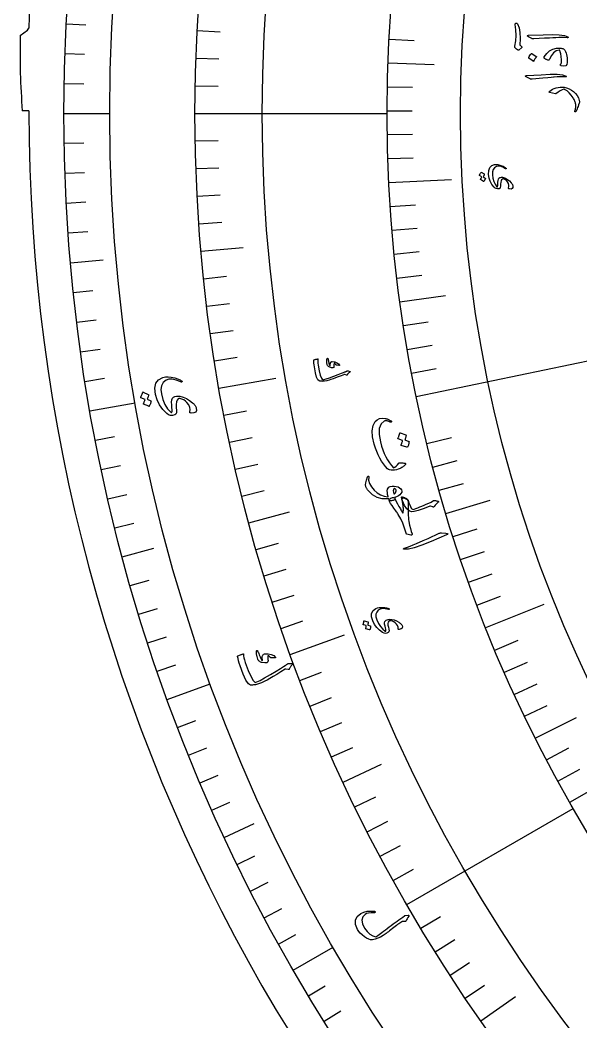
# Model space of a CAD drawing. Header units: millimetres. Extents: x -93 to 93, y -93 to 102.
# Drawn here: x -93 to -63.3, y -48.1 to 4.9 of the extents above; entities that cross this region are included whole.
import ezdxf

# ---------------------------------------------------------------- set-up
doc = ezdxf.new("R2010")
doc.units = ezdxf.units.MM
for name, color, linetype in [('CUT_OUTER', 1, 'Continuous'), ('ENGRAVE', 7, 'Continuous'), ('ENGRAVE_FINE', 8, 'Continuous'), ('TEXT', 5, 'Continuous')]:
    doc.layers.add(name, color=color, linetype=linetype)

msp = doc.modelspace()

# ---------------------------------------------------------------- linework, layer by layer
at = {"layer": 'CUT_OUTER'}
for points in [[(-92.9651, 4.1162), (-92.9624, 4.1184), (-92.5756, 4.4075)], [(-92.4996, 0.1341), (-92.8507, 0.1341), (-92.8541, 0.1343)]]:
    msp.add_lwpolyline(points, dxfattribs=at)
for centre, radius, start, end in [((10.7066, -0.9721), 103.3683, 166.383734, 176.957831), ((-92.6654, 4.5277), 0.15, 306.77409, 354.66793), ((-51.6861, 3.2743), 41.2876, 178.83165, 184.36169), ((0.0002, -0.0002), 92.4998, 179.916824, 0.000097)]:
    msp.add_arc(centre, radius, start, end, dxfattribs=at)
at = {"layer": 'ENGRAVE'}
for points in [[(-73.4891, 2.6675), (-71.0487, 2.5789)], [(-90.65, 0), (-88.2219, 0)], [(-83.7125, 0), (-73.5375, 0)], [(-73.4465, -3.6577), (-70.1206, -3.4921)], [(-83.3939, -7.296), (-81.164, -7.1009)], [(-90.305, -7.9007), (-88.5773, -7.7495)], [(-72.858, -9.9739), (-70.4385, -9.6427)], [(-71.9938, -14.9885), (-61.1268, -12.7261)], [(-82.4407, -14.5365), (-79.4346, -14.0065)], [(-89.2728, -15.7412), (-86.8816, -15.3196)], [(-70.4248, -21.1686), (-68.0862, -20.4656)], [(-80.8601, -21.6664), (-78.6978, -21.087)], [(-87.5612, -23.4619), (-85.8859, -23.0131)], [(-68.3198, -27.206), (-65.2261, -25.974)], [(-78.664, -28.6314), (-75.7956, -27.5873)], [(-85.1831, -31.0041), (-82.9014, -30.1737)], [(-65.6906, -33.0531), (-63.5092, -31.9555)], [(-75.8693, -35.3784), (-73.8405, -34.4324)], [(-72.4972, -41.8562), (-63.6853, -36.7687)], [(-82.1568, -38.3103), (-80.5849, -37.5774)], [(-78.5052, -45.325), (-76.4024, -44.1109)], [(-68.5733, -48.0155), (-66.7396, -46.7316)]]:
    msp.add_lwpolyline(points, dxfattribs=at)
for radius in [90.65, 90.65, 88.2219, 83.7125, 83.7125, 80.1513, 73.5375, 73.5375, 69.6525]:
    msp.add_circle((0, 0), radius, dxfattribs=at)
at = {"layer": 'ENGRAVE_FINE'}
for points in [[(-90.5258, 4.7443), (-89.4866, 4.6898)], [(-83.5978, 4.3812), (-82.3784, 4.3173)], [(-73.4324, 3.9295), (-72.1023, 3.8583)], [(-90.5948, 3.1636), (-89.5548, 3.1273)], [(-83.6615, 2.9215), (-82.4412, 2.8789)], [(-90.6362, 1.5821), (-89.5957, 1.5639)], [(-83.6998, 1.461), (-82.4789, 1.4397)], [(-73.5241, 1.404), (-72.1923, 1.3786)], [(-73.5374, 0.1393), (-72.2054, 0.1368)], [(-90.6362, -1.5821), (-89.5957, -1.5639)], [(-83.6998, -1.461), (-82.4789, -1.4397)], [(-73.5289, -1.1261), (-72.197, -1.1057)], [(-73.4986, -2.3919), (-72.1673, -2.3486)], [(-90.5948, -3.1636), (-89.5548, -3.1273)], [(-83.6615, -2.9215), (-82.4412, -2.8789)], [(-90.5258, -4.7443), (-89.4866, -4.6898)], [(-83.5978, -4.3812), (-82.3784, -4.3173)], [(-73.3725, -4.9232), (-72.0435, -4.834)], [(-83.5086, -5.8395), (-82.2906, -5.7543)], [(-90.4292, -6.3234), (-89.3911, -6.2508)], [(-73.2767, -6.1879), (-71.9494, -6.0758)], [(-73.159, -7.4515), (-71.8339, -7.3166)], [(-83.2539, -8.7503), (-82.0396, -8.6227)], [(-73.0194, -8.7137), (-71.6968, -8.5558)], [(-90.1534, -9.4755), (-89.1185, -9.3667)], [(-83.0885, -10.202), (-81.8766, -10.0532)], [(-89.9743, -11.0475), (-88.9414, -10.9206)], [(-72.6747, -11.2319), (-71.3583, -11.0285)], [(-82.8978, -11.6505), (-81.6887, -11.4806)], [(-89.7678, -12.616), (-88.7373, -12.4712)], [(-72.4695, -12.4873), (-71.1569, -12.2611)], [(-82.6819, -13.0955), (-81.4759, -12.9045)], [(-72.2426, -13.7396), (-70.934, -13.4907)], [(-89.5339, -14.1808), (-88.5061, -14.018)], [(-82.1745, -15.9731), (-80.9759, -15.7401)], [(-88.9845, -17.2968), (-87.963, -17.0983)], [(-81.8832, -17.4048), (-80.6889, -17.1509)], [(-71.4311, -17.4746), (-70.1373, -17.1581)], [(-71.1172, -18.711), (-69.8291, -18.3721)], [(-88.6691, -18.8472), (-87.6512, -18.6308)], [(-81.567, -18.8312), (-80.3772, -18.5565)], [(-70.7818, -19.9424), (-69.4997, -19.5812)], [(-81.2259, -20.2519), (-80.0411, -19.9565)], [(-88.3266, -20.3918), (-87.3127, -20.1577)], [(-87.9573, -21.9302), (-86.9476, -21.6785)], [(-70.0464, -22.389), (-68.7776, -21.9834)], [(-80.4696, -23.0743), (-79.2959, -22.7377)], [(-69.6466, -23.6033), (-68.3851, -23.1758)], [(-80.0547, -24.4752), (-78.887, -24.1182)], [(-69.2255, -24.8112), (-67.9716, -24.3618)], [(-87.1384, -24.9865), (-86.1381, -24.6997)], [(-79.6153, -25.8686), (-78.4541, -25.4913)], [(-68.7832, -26.0122), (-67.5373, -25.541)], [(-86.689, -26.5035), (-85.6939, -26.1992)], [(-79.1517, -27.2541), (-77.9972, -26.8566)], [(-86.2133, -28.0124), (-85.2236, -27.6908)], [(-67.8355, -28.3921), (-66.6068, -27.8778)], [(-67.3302, -29.5703), (-66.1107, -29.0347)], [(-85.7113, -29.5128), (-84.7273, -29.174)], [(-78.1524, -29.9999), (-77.0124, -29.5623)], [(-66.8043, -30.7401), (-65.5942, -30.1833)], [(-77.6169, -31.3593), (-76.4848, -30.9019)], [(-66.2577, -31.9012), (-65.0575, -31.3233)], [(-84.6291, -32.4861), (-83.6576, -32.1131)], [(-77.0578, -32.7091), (-75.9338, -32.232)], [(-84.0492, -33.9581), (-83.0844, -33.5683)], [(-76.4752, -34.0489), (-75.3597, -33.5523)], [(-65.1032, -34.1956), (-63.924, -33.5762)], [(-64.4956, -35.3282), (-63.3274, -34.6883)], [(-83.4438, -35.4198), (-82.4859, -35.0132)], [(-63.868, -36.4506), (-62.7111, -35.7903)], [(-82.8129, -36.8707), (-81.8622, -36.4474)], [(-75.2403, -36.6971), (-74.1429, -36.1619)], [(-74.5884, -38.0047), (-73.5005, -37.4504)], [(-73.9138, -39.3006), (-72.8357, -38.7274)], [(-81.4757, -39.7383), (-80.5404, -39.2822)], [(-73.2166, -40.5846), (-72.1487, -39.9927)], [(-80.7697, -41.1542), (-79.8425, -40.6818)], [(-80.0392, -42.5576), (-79.1204, -42.0691)], [(-71.7556, -43.1151), (-70.709, -42.4863)], [(-79.2843, -43.948), (-78.3741, -43.4435)], [(-70.9922, -44.3609), (-69.9568, -43.7138)], [(-70.2072, -45.5931), (-69.1832, -44.9281)], [(-77.7022, -46.6882), (-76.8102, -46.1522)], [(-69.4008, -46.8114), (-68.3886, -46.1287)], [(-76.8756, -48.0372), (-75.9931, -47.4857)]]:
    msp.add_lwpolyline(points, dxfattribs=at)
at = {"layer": 'TEXT'}
for points in [[(-66.7513, 4.6986), (-66.7519, 4.7255), (-66.7455, 4.747), (-66.732, 4.7631), (-66.7114, 4.7738), (-66.6885, 4.7776), (-66.6682, 4.7731), (-66.6505, 4.7603), (-66.6353, 4.7391), (-66.555, 4.5315), (-66.5075, 4.2727), (-66.4924, 3.9627), (-66.5089, 3.601), (-66.4815, 3.5849), (-66.4572, 3.5691), (-66.4361, 3.5534), (-66.4181, 3.5379), (-66.4063, 3.5248), (-66.4006, 3.5128), (-66.4012, 3.5019), (-66.408, 3.4922), (-66.566, 3.3485), (-66.5931, 3.3392), (-66.6347, 3.3544), (-66.6907, 3.3943), (-66.7611, 3.4589), (-66.772, 3.4761), (-66.7779, 3.4971), (-66.779, 3.5219), (-66.7751, 3.5505), (-66.7281, 3.8362), (-66.7085, 4.1226), (-66.7162, 4.4099), (-66.7513, 4.6986)], [(-66.0502, 4.045), (-66.1061, 4.0791), (-66.1249, 4.105), (-66.1066, 4.1226), (-66.0511, 4.1318), (-65.2804, 4.1566), (-64.8074, 4.1696), (-64.4312, 4.155), (-64.1518, 4.1134), (-63.9689, 4.0451), (-63.9543, 4.0338), (-63.9467, 4.0242), (-63.946, 4.0162), (-63.9523, 4.0098), (-63.9618, 4.005), (-63.974, 4.0018), (-63.9888, 4.0004), (-64.0062, 4.0007), (-64.1417, 4.0092), (-64.2857, 4.0119), (-64.4383, 4.0089), (-64.5996, 4.0001), (-64.6416, 3.9986), (-64.7554, 3.9932), (-64.9408, 3.9839), (-65.1978, 3.9706), (-65.7681, 3.9349), (-65.7983, 3.9351), (-65.8259, 3.9384), (-65.851, 3.9447), (-65.8736, 3.954)], [(-65.0226, 2.8162), (-65.0594, 2.8303), (-65.0924, 2.8441), (-65.1217, 2.8575), (-65.1473, 2.8706), (-65.1694, 2.8832), (-65.1881, 2.895), (-65.2036, 2.906), (-65.2158, 2.9164), (-65.2273, 2.9321), (-65.2316, 2.9495), (-65.2287, 2.9686), (-65.2188, 2.9893), (-65.0857, 3.1703), (-64.9344, 3.3067), (-64.7652, 3.3986), (-64.5781, 3.4462), (-64.5251, 3.4514), (-64.4734, 3.4539), (-64.423, 3.4538), (-64.374, 3.4509), (-64.3266, 3.4453), (-64.2814, 3.4366), (-64.2383, 3.4249), (-64.1973, 3.4103), (-64.1756, 3.398), (-64.1564, 3.3824), (-64.1398, 3.3634), (-64.1256, 3.341), (-64.0929, 3.265), (-64.0652, 3.1869), (-64.0427, 3.1069), (-64.0253, 3.0248), (-64.0125, 2.941), (-64.004, 2.856), (-63.9998, 2.7696), (-63.9998, 2.6818), (-64.0217, 2.5786), (-64.0833, 2.5173), (-64.1848, 2.498), (-64.3262, 2.5206), (-64.3414, 2.5271), (-64.353, 2.5357), (-64.361, 2.5466), (-64.3654, 2.5596), (-64.3636, 2.5707), (-64.359, 2.582), (-64.3517, 2.5937), (-64.3416, 2.6055), (-64.3195, 2.6427), (-64.3058, 2.6938), (-64.3005, 2.759), (-64.3035, 2.8381), (-64.3208, 3.0105), (-64.3423, 3.1515), (-64.3682, 3.2612), (-64.3986, 3.3396), (-64.4031, 3.3438), (-64.4108, 3.3465), (-64.4217, 3.3479), (-64.4359, 3.3478), (-64.5864, 3.3025), (-64.7223, 3.2063), (-64.8431, 3.0589), (-64.9486, 2.8603), (-64.9636, 2.8343), (-64.981, 2.8183), (-65.0007, 2.8123), (-65.0226, 2.8162)], [(-66.031, 2.9208), (-66.0347, 2.9249), (-66.0368, 2.9306), (-66.0373, 2.9379), (-66.0361, 2.9466), (-66.0087, 3.0077), (-65.9759, 3.0649), (-65.9377, 3.1182), (-65.8942, 3.1675), (-65.8877, 3.1722), (-65.8813, 3.1741), (-65.8751, 3.1732), (-65.869, 3.1695), (-65.6382, 3.0086), (-65.6327, 3.0027), (-65.6317, 2.9955), (-65.635, 2.9869), (-65.6427, 2.9769), (-65.6494, 2.9682), (-65.6594, 2.9545), (-65.6728, 2.9358), (-65.6896, 2.912), (-65.7097, 2.8828), (-65.7331, 2.8478), (-65.76, 2.8068), (-65.7902, 2.76), (-65.7952, 2.7538), (-65.8, 2.7508), (-65.8047, 2.751), (-65.8092, 2.7544)], [(-66.1464, 1.9084), (-66.2034, 1.9408), (-66.2231, 1.9661), (-66.2053, 1.9842), (-66.1501, 1.9952), (-65.3806, 2.0449), (-64.9083, 2.0732), (-64.5319, 2.0708), (-64.2512, 2.0382), (-64.0662, 1.9758), (-64.0513, 1.9651), (-64.0433, 1.9557), (-64.0424, 1.9477), (-64.0485, 1.9411), (-64.0578, 1.936), (-64.0699, 1.9324), (-64.0846, 1.9305), (-64.1021, 1.9303), (-64.2377, 1.9344), (-64.3818, 1.9325), (-64.5342, 1.9245), (-64.6951, 1.9105), (-64.7371, 1.9076), (-64.8506, 1.8986), (-65.0356, 1.8833), (-65.292, 1.8616), (-65.8609, 1.8076), (-65.891, 1.8068), (-65.9188, 1.8092), (-65.9441, 1.8147), (-65.967, 1.8233)], [(-64.9394, 1.1117), (-64.945, 1.1136), (-64.9495, 1.1158), (-64.9528, 1.1184), (-64.9549, 1.1214), (-64.9555, 1.1303), (-64.9514, 1.141), (-64.9425, 1.1537), (-64.929, 1.1682), (-64.86, 1.2243), (-64.7805, 1.2723), (-64.6906, 1.3121), (-64.5903, 1.3437), (-64.4824, 1.3676), (-64.3764, 1.3814), (-64.2721, 1.385), (-64.1696, 1.3785), (-64.0351, 1.348), (-63.9064, 1.3), (-63.7836, 1.2345), (-63.6664, 1.1516), (-63.5606, 1.0534), (-63.4748, 0.942), (-63.409, 0.8174), (-63.363, 0.6794), (-63.3554, 0.6424), (-63.3536, 0.6056), (-63.3577, 0.5688), (-63.3676, 0.532), (-63.3985, 0.4473), (-63.4271, 0.3708), (-63.4534, 0.3024), (-63.4774, 0.2422), (-63.4993, 0.1905), (-63.5189, 0.1474), (-63.5363, 0.1129), (-63.5515, 0.087), (-63.5562, 0.0816), (-63.5609, 0.0778), (-63.5656, 0.0755), (-63.5703, 0.0747), (-63.5764, 0.0753), (-63.582, 0.077), (-63.5873, 0.0799), (-63.5922, 0.084), (-63.5959, 0.0892), (-63.5977, 0.0955), (-63.5975, 0.1031), (-63.5953, 0.1117), (-63.5808, 0.1645), (-63.5688, 0.2149), (-63.5593, 0.263), (-63.5523, 0.3087), (-63.5479, 0.3526), (-63.546, 0.3949), (-63.5466, 0.4357), (-63.5498, 0.475), (-63.5558, 0.5142), (-63.5652, 0.5548), (-63.5778, 0.5968), (-63.5937, 0.6402), (-63.6131, 0.685), (-63.6362, 0.7312), (-63.663, 0.7789), (-63.6934, 0.828), (-63.7913, 0.9662), (-63.8979, 1.0854), (-64.0133, 1.1853), (-64.1375, 1.2659), (-64.1475, 1.2711), (-64.1592, 1.2741), (-64.1725, 1.2747), (-64.1874, 1.2731), (-64.276, 1.2421), (-64.3747, 1.1925), (-64.4834, 1.1242), (-64.6022, 1.037), (-64.6097, 1.0333), (-64.6164, 1.031), (-64.6223, 1.0303), (-64.6273, 1.0312)], [(-68.339, -3.4224), (-68.3363, -3.425), (-68.3345, -3.4286), (-68.3337, -3.4333), (-68.334, -3.4392), (-68.3406, -3.4604), (-68.3481, -3.481), (-68.3563, -3.501), (-68.3654, -3.5204), (-68.3754, -3.5393), (-68.3865, -3.5578), (-68.3986, -3.576), (-68.4118, -3.5939), (-68.4159, -3.5975), (-68.4204, -3.5992), (-68.4252, -3.599), (-68.4304, -3.597), (-68.5942, -3.5034), (-68.5965, -3.5007), (-68.5967, -3.4966), (-68.5949, -3.491), (-68.591, -3.4841), (-68.5874, -3.4792), (-68.5825, -3.4714), (-68.5763, -3.4606), (-68.5689, -3.4467), (-68.56, -3.4298), (-68.5495, -3.4096), (-68.5376, -3.3861), (-68.5241, -3.3594), (-68.6511, -3.2846), (-68.655, -3.2811), (-68.6562, -3.2763), (-68.6545, -3.2704), (-68.65, -3.2632), (-68.6461, -3.2571), (-68.6403, -3.2473), (-68.6325, -3.234), (-68.6229, -3.2172), (-68.6113, -3.1966), (-68.5978, -3.1719), (-68.5824, -3.1431), (-68.5651, -3.1102), (-68.5621, -3.1068), (-68.559, -3.1052), (-68.5559, -3.1054), (-68.5527, -3.1075), (-68.3956, -3.2044), (-68.3928, -3.207), (-68.3911, -3.2106), (-68.3903, -3.2153), (-68.3906, -3.2212), (-68.3954, -3.2392), (-68.4012, -3.2567), (-68.4079, -3.2738), (-68.4155, -3.2903), (-68.424, -3.3064), (-68.4331, -3.322), (-68.4429, -3.3371), (-68.4533, -3.3517)], [(-67.1036, -3.9443), (-67.085, -3.8757), (-67.0884, -3.8006), (-67.1138, -3.7189), (-67.1611, -3.6305), (-67.2046, -3.575), (-67.2554, -3.5295), (-67.3134, -3.494), (-67.3788, -3.4685), (-67.3917, -3.4663), (-67.405, -3.4667), (-67.4187, -3.4698), (-67.4328, -3.4755), (-67.4757, -3.511), (-67.5064, -3.5684), (-67.5249, -3.6478), (-67.5311, -3.7491), (-67.5361, -3.849), (-67.5511, -3.9223), (-67.5762, -3.9689), (-67.6115, -3.9889), (-67.6875, -3.9953), (-67.7562, -3.9842), (-67.8175, -3.9556), (-67.8714, -3.9093), (-67.9862, -3.7586), (-68.0733, -3.5957), (-68.1327, -3.4207), (-68.1642, -3.2338), (-68.1595, -3.0278), (-68.1051, -2.8717), (-68.0013, -2.7655), (-67.8484, -2.7093), (-67.7635, -2.703), (-67.6706, -2.7116), (-67.5699, -2.7351), (-67.4612, -2.7733), (-67.4308, -2.7869), (-67.4015, -2.8009), (-67.3732, -2.8154), (-67.3459, -2.8302), (-67.3195, -2.8456), (-67.2939, -2.8617), (-67.269, -2.8785), (-67.2449, -2.8959), (-67.2348, -2.9054), (-67.2305, -2.9141), (-67.232, -2.9219), (-67.2392, -2.929), (-67.2485, -2.9332), (-67.2578, -2.9345), (-67.2673, -2.933), (-67.2769, -2.9286), (-67.4188, -2.8487), (-67.5456, -2.803), (-67.6574, -2.7916), (-67.7542, -2.8148), (-67.8544, -2.8808), (-67.923, -2.9746), (-67.9599, -3.0962), (-67.965, -3.2454), (-67.9406, -3.4352), (-67.893, -3.6046), (-67.8223, -3.7536), (-67.7286, -3.8821), (-67.7209, -3.8897), (-67.7134, -3.8923), (-67.7062, -3.8899), (-67.6993, -3.8825), (-67.6874, -3.8536), (-67.6787, -3.804), (-67.6732, -3.734), (-67.6708, -3.6433), (-67.6644, -3.5509), (-67.647, -3.4797), (-67.6184, -3.4298), (-67.5788, -3.4012), (-67.5313, -3.3865), (-67.481, -3.3805), (-67.428, -3.3834), (-67.3721, -3.3949), (-67.2614, -3.436), (-67.1583, -3.4952), (-67.0629, -3.5727), (-66.9749, -3.6683), (-66.9539, -3.6938), (-66.9356, -3.7186), (-66.9198, -3.7428), (-66.9067, -3.7664), (-66.8962, -3.7892), (-66.888, -3.811), (-66.8822, -3.832), (-66.8788, -3.8521), (-66.8817, -3.9315), (-66.9136, -3.982), (-66.9747, -4.0036), (-67.065, -3.9962), (-67.0897, -3.988), (-67.1043, -3.9767), (-67.109, -3.9621), (-67.1036, -3.9443)], [(-75.516, -13.6903), (-75.5379, -13.7072), (-75.5585, -13.7244), (-75.5777, -13.7419), (-75.5956, -13.7598), (-75.612, -13.7782), (-75.627, -13.7971), (-75.6406, -13.8167), (-75.6527, -13.8369), (-75.6601, -13.8452), (-75.6698, -13.8492), (-75.6816, -13.8491), (-75.6957, -13.8448), (-75.7708, -13.817), (-75.7789, -13.8145), (-75.7856, -13.8128), (-75.791, -13.8121), (-75.795, -13.8122), (-75.9716, -13.8824), (-76.1314, -13.9447), (-76.2744, -13.9991), (-76.4005, -14.0457), (-76.5097, -14.0841), (-76.6019, -14.1141), (-76.6771, -14.1359), (-76.7354, -14.1492), (-76.8461, -14.1696), (-76.8815, -14.1741), (-76.9174, -14.177), (-76.9538, -14.1781), (-76.9906, -14.1776), (-77.0279, -14.1752), (-77.0657, -14.1709), (-77.1041, -14.1646), (-77.1429, -14.1563), (-77.2089, -14.0978), (-77.2726, -13.9536), (-77.3335, -13.7236), (-77.3907, -13.408), (-77.4044, -13.3086), (-77.4144, -13.2163), (-77.4207, -13.131), (-77.4235, -13.0527), (-77.4217, -13.0452), (-77.4181, -13.0395), (-77.4128, -13.0356), (-77.4058, -13.0333), (-77.3714, -13.0254), (-77.3401, -13.0185), (-77.3119, -13.0125), (-77.2866, -13.0074), (-77.2642, -13.0033), (-77.2442, -13), (-77.2267, -12.9976), (-77.2117, -12.996), (-77.2032, -12.9956), (-77.198, -12.9978), (-77.1962, -13.0026), (-77.1977, -13.01), (-77.2047, -13.0658), (-77.2049, -13.1362), (-77.1981, -13.2212), (-77.1843, -13.3208), (-77.1325, -13.6165), (-77.0774, -13.8452), (-77.0194, -14.0068), (-76.959, -14.1016), (-76.8903, -14.0888), (-76.7678, -14.0519), (-76.5917, -13.991), (-76.3618, -13.9062), (-76.1319, -13.8197), (-75.9581, -13.7537), (-75.8404, -13.708), (-75.7789, -13.6827), (-75.7621, -13.6752), (-75.7464, -13.6682), (-75.7319, -13.6617), (-75.7184, -13.6557), (-75.7061, -13.6501), (-75.6952, -13.6452), (-75.6856, -13.6407), (-75.6774, -13.6368), (-75.6593, -13.6295), (-75.6415, -13.6257), (-75.6239, -13.6254), (-75.6065, -13.6286), (-75.513, -13.6553), (-75.5065, -13.6577), (-75.502, -13.6608), (-75.4995, -13.6645), (-75.4988, -13.6688), (-75.5009, -13.6746), (-75.5044, -13.6801), (-75.5094, -13.6853), (-75.516, -13.6903)], [(-76.0663, -13.3261), (-76.0661, -13.3303), (-76.0672, -13.3343), (-76.0695, -13.3379), (-76.073, -13.3411), (-76.0764, -13.3425), (-76.0802, -13.3435), (-76.0843, -13.3439), (-76.0889, -13.3438), (-76.217, -13.3178), (-76.2302, -13.3142), (-76.2406, -13.3098), (-76.2482, -13.3046), (-76.253, -13.2987), (-76.266, -13.2719), (-76.2808, -13.2498), (-76.2974, -13.2323), (-76.3158, -13.2194), (-76.3245, -13.2178), (-76.3326, -13.2235), (-76.3399, -13.2366), (-76.3465, -13.2571), (-76.3487, -13.2705), (-76.3506, -13.2842), (-76.3521, -13.2982), (-76.3532, -13.3127), (-76.354, -13.3276), (-76.3543, -13.3432), (-76.3542, -13.3595), (-76.3537, -13.3764), (-76.3676, -13.4376), (-76.4135, -13.4645), (-76.4913, -13.457), (-76.6012, -13.4151), (-76.6351, -13.3958), (-76.6623, -13.3759), (-76.6829, -13.3553), (-76.6969, -13.3343), (-76.7065, -13.3101), (-76.7147, -13.2757), (-76.7213, -13.2313), (-76.7265, -13.1767), (-76.7285, -13.1487), (-76.7295, -13.122), (-76.7293, -13.0966), (-76.728, -13.0724), (-76.7261, -13.0496), (-76.7239, -13.0282), (-76.7215, -13.0082), (-76.7188, -12.9896), (-76.7145, -12.9777), (-76.7089, -12.9688), (-76.7019, -12.9628), (-76.6935, -12.9598), (-76.6844, -12.9597), (-76.6773, -12.9629), (-76.6723, -12.9693), (-76.6693, -12.9789), (-76.6619, -13.01), (-76.654, -13.0453), (-76.6456, -13.0849), (-76.6368, -13.1288), (-76.6203, -13.2107), (-76.6042, -13.274), (-76.5887, -13.3189), (-76.5737, -13.3453), (-76.5704, -13.3485), (-76.5665, -13.3499), (-76.5621, -13.3494), (-76.5571, -13.3471), (-76.5542, -13.3445), (-76.5519, -13.3403), (-76.5501, -13.3345), (-76.5489, -13.3271), (-76.5444, -13.259), (-76.5412, -13.2304), (-76.5351, -13.2053), (-76.526, -13.1837), (-76.5139, -13.1657), (-76.4989, -13.1496), (-76.4824, -13.1388), (-76.4644, -13.1333), (-76.4449, -13.133), (-76.3099, -13.152), (-76.2019, -13.1905), (-76.1207, -13.2485), (-76.0663, -13.3261)], [(-83.9823, -15.7851), (-83.9666, -15.6726), (-83.9871, -15.5542), (-84.0439, -15.4297), (-84.1367, -15.299), (-84.2169, -15.2197), (-84.3066, -15.1578), (-84.4059, -15.113), (-84.5148, -15.0856), (-84.5357, -15.0847), (-84.5568, -15.088), (-84.5779, -15.0956), (-84.5991, -15.1075), (-84.6601, -15.1724), (-84.6973, -15.2697), (-84.7108, -15.3995), (-84.7002, -15.5617), (-84.6879, -15.7215), (-84.6969, -15.8409), (-84.7273, -15.9201), (-84.7793, -15.9589), (-84.8986, -15.9846), (-85.0098, -15.9809), (-85.113, -15.9477), (-85.208, -15.885), (-85.4207, -15.6685), (-85.5918, -15.4267), (-85.7212, -15.1599), (-85.8084, -14.8685), (-85.8419, -14.5396), (-85.7863, -14.2802), (-85.6424, -14.0909), (-85.4105, -13.9716), (-85.2768, -13.9451), (-85.1277, -13.9407), (-84.9631, -13.9583), (-84.783, -13.9979), (-84.7321, -14.0135), (-84.6828, -14.03), (-84.6351, -14.0474), (-84.5888, -14.0657), (-84.5439, -14.085), (-84.5001, -14.1055), (-84.4572, -14.1272), (-84.4155, -14.1501), (-84.3976, -14.1631), (-84.3891, -14.1761), (-84.3899, -14.1889), (-84.4001, -14.2016), (-84.4139, -14.21), (-84.4285, -14.214), (-84.4438, -14.2134), (-84.46, -14.2083), (-84.701, -14.1093), (-84.9114, -14.0615), (-85.0911, -14.0653), (-85.2402, -14.1211), (-85.3864, -14.2457), (-85.4768, -14.4084), (-85.5114, -14.6092), (-85.4898, -14.8476), (-85.4133, -15.1447), (-85.3037, -15.4048), (-85.1615, -15.6276), (-84.9868, -15.8129), (-84.973, -15.8234), (-84.9606, -15.826), (-84.9497, -15.8208), (-84.9402, -15.8077), (-84.9271, -15.7592), (-84.9233, -15.6788), (-84.9287, -15.5663), (-84.9432, -15.4217), (-84.9517, -15.2735), (-84.9382, -15.1569), (-84.9029, -15.0719), (-84.8457, -15.0185), (-84.7733, -14.9857), (-84.6946, -14.9663), (-84.6098, -14.9602), (-84.5188, -14.9674), (-84.3349, -15.0105), (-84.1594, -15.0839), (-83.9924, -15.1876), (-83.8337, -15.3215), (-83.7952, -15.3577), (-83.7611, -15.3934), (-83.7312, -15.4286), (-83.7057, -15.4633), (-83.6843, -15.4972), (-83.667, -15.5303), (-83.6536, -15.5623), (-83.6442, -15.5934), (-83.6326, -15.7198), (-83.6731, -15.8063), (-83.7656, -15.853), (-83.9104, -15.8596), (-83.9512, -15.8517), (-83.9768, -15.8366), (-83.9872, -15.8144), (-83.9823, -15.7851)], [(-86.0483, -15.2037), (-86.0435, -15.2072), (-86.04, -15.2126), (-86.0378, -15.22), (-86.037, -15.2294), (-86.0433, -15.2645), (-86.051, -15.2989), (-86.0601, -15.3324), (-86.0706, -15.365), (-86.0827, -15.3972), (-86.0965, -15.4289), (-86.1121, -15.4604), (-86.1294, -15.4915), (-86.1353, -15.498), (-86.142, -15.5016), (-86.1498, -15.5023), (-86.1584, -15.5002), (-86.4373, -15.3836), (-86.4414, -15.3798), (-86.4425, -15.3732), (-86.4408, -15.364), (-86.4361, -15.3521), (-86.4313, -15.3437), (-86.4251, -15.3302), (-86.4175, -15.3117), (-86.4084, -15.2882), (-86.3977, -15.2594), (-86.3852, -15.2251), (-86.3709, -15.1853), (-86.3548, -15.14), (-86.5713, -15.0459), (-86.5783, -15.041), (-86.5811, -15.0337), (-86.5796, -15.0239), (-86.5739, -15.0116), (-86.569, -15.001), (-86.5617, -14.9843), (-86.552, -14.9616), (-86.5401, -14.9328), (-86.5258, -14.8976), (-86.5093, -14.8555), (-86.4905, -14.8066), (-86.4696, -14.7508), (-86.4655, -14.7447), (-86.461, -14.7415), (-86.4559, -14.7413), (-86.4504, -14.744), (-86.1817, -14.8675), (-86.1768, -14.871), (-86.1733, -14.8765), (-86.1712, -14.8839), (-86.1704, -14.8932), (-86.1745, -14.9229), (-86.1802, -14.952), (-86.1874, -14.9805), (-86.1963, -15.0084), (-86.2065, -15.0357), (-86.2178, -15.0623), (-86.2303, -15.0883), (-86.244, -15.1136)], [(-72.5722, -18.5766), (-72.5954, -18.607), (-72.622, -18.6362), (-72.6521, -18.6643), (-72.6858, -18.6912), (-72.7227, -18.717), (-72.7627, -18.7415), (-72.8057, -18.7648), (-72.8518, -18.7868), (-72.9462, -18.8244), (-73.0421, -18.8524), (-73.1396, -18.8707), (-73.2387, -18.8793), (-73.3296, -18.877), (-73.4059, -18.8635), (-73.4676, -18.8389), (-73.5148, -18.8032), (-73.6262, -18.6797), (-73.7314, -18.5451), (-73.8303, -18.3995), (-73.9229, -18.2429), (-74.0086, -18.0751), (-74.0871, -17.8961), (-74.1581, -17.7059), (-74.2216, -17.5047), (-74.3072, -17.1195), (-74.326, -16.7918), (-74.2786, -16.5222), (-74.1658, -16.3112), (-74.0627, -16.2123), (-73.9419, -16.1509), (-73.8034, -16.1265), (-73.6473, -16.1391), (-73.6125, -16.1472), (-73.5765, -16.1575), (-73.5393, -16.1701), (-73.501, -16.1849), (-73.4614, -16.2018), (-73.4207, -16.221), (-73.3788, -16.2424), (-73.3358, -16.2659), (-73.3232, -16.2742), (-73.3145, -16.2838), (-73.3096, -16.2947), (-73.3085, -16.3069), (-73.3097, -16.3155), (-73.3139, -16.3234), (-73.3209, -16.3307), (-73.3308, -16.3372), (-73.3406, -16.3414), (-73.3506, -16.3425), (-73.3608, -16.3404), (-73.3713, -16.3353), (-73.4131, -16.3136), (-73.4556, -16.2952), (-73.4988, -16.2801), (-73.5425, -16.2683), (-73.5831, -16.2625), (-73.621, -16.263), (-73.6561, -16.2696), (-73.6885, -16.2824), (-73.8606, -16.4342), (-73.9524, -16.669), (-73.9632, -16.9867), (-73.8919, -17.3866), (-73.8322, -17.6017), (-73.7646, -17.804), (-73.6892, -17.9935), (-73.6062, -18.1702), (-73.5155, -18.3343), (-73.4172, -18.4858), (-73.3114, -18.6249), (-73.1982, -18.7515), (-73.1309, -18.7191), (-73.0604, -18.6668), (-72.9868, -18.5946), (-72.9099, -18.5025), (-72.9014, -18.4981), (-72.8845, -18.4943), (-72.8592, -18.491), (-72.8255, -18.4884), (-72.8219, -18.4891), (-72.8189, -18.4894), (-72.8163, -18.4895), (-72.8144, -18.4892), (-72.7676, -18.4892), (-72.7145, -18.4929), (-72.6549, -18.5005), (-72.5888, -18.5118), (-72.5677, -18.5189), (-72.5579, -18.5321), (-72.5594, -18.5513), (-72.5722, -18.5766)], [(-72.389, -17.3528), (-72.3836, -17.356), (-72.3796, -17.3613), (-72.3769, -17.3688), (-72.3755, -17.3783), (-72.3802, -17.4149), (-72.3864, -17.4507), (-72.3942, -17.4857), (-72.4035, -17.52), (-72.4145, -17.5539), (-72.4273, -17.5875), (-72.442, -17.6209), (-72.4586, -17.6541), (-72.4644, -17.6612), (-72.4714, -17.6654), (-72.4795, -17.6667), (-72.4888, -17.6651), (-72.7908, -17.5649), (-72.7954, -17.5612), (-72.797, -17.5546), (-72.7956, -17.545), (-72.7913, -17.5324), (-72.7868, -17.5234), (-72.781, -17.5091), (-72.7739, -17.4896), (-72.7656, -17.4648), (-72.7559, -17.4344), (-72.7446, -17.3983), (-72.7317, -17.3563), (-72.7171, -17.3086), (-72.9518, -17.2269), (-72.9595, -17.2224), (-72.9628, -17.2151), (-72.9618, -17.2049), (-72.9564, -17.1918), (-72.9518, -17.1806), (-72.945, -17.1629), (-72.9361, -17.1389), (-72.925, -17.1085), (-72.9118, -17.0713), (-72.8967, -17.0269), (-72.8795, -16.9753), (-72.8604, -16.9165), (-72.8565, -16.9099), (-72.8518, -16.9063), (-72.8465, -16.9058), (-72.8404, -16.9082), (-72.549, -17.0167), (-72.5436, -17.0199), (-72.5396, -17.0253), (-72.537, -17.0327), (-72.5356, -17.0423), (-72.5383, -17.0731), (-72.5427, -17.1033), (-72.5488, -17.1331), (-72.5566, -17.1624), (-72.5659, -17.1911), (-72.5764, -17.2193), (-72.5882, -17.2469), (-72.6013, -17.2739)], [(-73.4925, -20.4027), (-73.7966, -20.3997), (-74.0702, -20.3281), (-74.3131, -20.1877), (-74.5248, -19.9782), (-74.5488, -19.9474), (-74.5712, -19.9165), (-74.5919, -19.8857), (-74.611, -19.8549), (-74.6282, -19.8243), (-74.6433, -19.794), (-74.6561, -19.7641), (-74.6668, -19.7345), (-74.6762, -19.6563), (-74.664, -19.5463), (-74.6301, -19.4044), (-74.5744, -19.2311), (-74.565, -19.2116), (-74.5543, -19.1988), (-74.5424, -19.1927), (-74.5292, -19.1932), (-74.5176, -19.1991), (-74.5104, -19.209), (-74.5078, -19.2227), (-74.5096, -19.2405), (-74.5187, -19.4079), (-74.4731, -19.5814), (-74.3728, -19.7604), (-74.2177, -19.9445), (-74.0567, -20.0851), (-73.8835, -20.1901), (-73.6981, -20.2595), (-73.5007, -20.2934), (-73.4946, -20.2911), (-73.4902, -20.2878), (-73.4875, -20.2835), (-73.4864, -20.2784), (-73.5123, -20.1576), (-73.5263, -20.0526), (-73.5284, -19.9634), (-73.5189, -19.8901), (-73.4902, -19.8277), (-73.4401, -19.78), (-73.3686, -19.7468), (-73.2757, -19.7283), (-73.263, -19.727), (-73.2501, -19.726), (-73.2368, -19.7254), (-73.2232, -19.7252), (-73.209, -19.7253), (-73.1941, -19.7257), (-73.1784, -19.7263), (-73.162, -19.7272), (-73.0532, -19.7411), (-72.9587, -19.768), (-72.8787, -19.8079), (-72.813, -19.8608), (-72.7685, -19.921), (-72.752, -19.9829), (-72.7635, -20.0465), (-72.803, -20.1119), (-72.8652, -20.1767), (-72.9423, -20.2343), (-73.0343, -20.2845), (-73.1412, -20.3274), (-73.1392, -20.3342), (-73.1371, -20.3406), (-73.1348, -20.3468), (-73.1323, -20.3527), (-73.1299, -20.3586), (-73.1276, -20.3648), (-73.1254, -20.3713), (-73.1234, -20.378), (-73.1219, -20.4026), (-73.1316, -20.4247), (-73.1526, -20.4445), (-73.1848, -20.4618), (-73.2218, -20.4756), (-73.2602, -20.4857), (-73.3002, -20.492), (-73.3416, -20.4945), (-73.3791, -20.4931), (-73.4071, -20.4877), (-73.4256, -20.4783), (-73.4347, -20.4647), (-73.453, -20.3992), (-73.4593, -20.4005), (-73.468, -20.4015), (-73.479, -20.4022), (-73.4925, -20.4027)], [(-73.1549, -20.1314), (-73.1021, -20.0781), (-73.0686, -20.0265), (-73.0545, -19.9765), (-73.0597, -19.9281), (-73.0745, -19.9024), (-73.0928, -19.8808), (-73.1145, -19.8635), (-73.1397, -19.8502), (-73.1521, -19.8471), (-73.1638, -19.8494), (-73.1751, -19.8571), (-73.1858, -19.8701), (-73.2072, -19.914), (-73.2144, -19.9712), (-73.2074, -20.0416), (-73.1861, -20.1252), (-73.182, -20.1333), (-73.1754, -20.1371), (-73.1664, -20.1364), (-73.1549, -20.1314)], [(-72.4196, -20.7919), (-72.4273, -20.8825), (-72.4313, -20.9759), (-72.4316, -21.0719), (-72.4282, -21.1706), (-72.4215, -21.2717), (-72.4118, -21.3746), (-72.399, -21.4795), (-72.3832, -21.5864), (-72.3475, -21.7913), (-72.3075, -21.9704), (-72.2632, -22.1238), (-72.215, -22.2513), (-72.2107, -22.2653), (-72.2106, -22.2778), (-72.2146, -22.2888), (-72.2228, -22.2983), (-72.2338, -22.3056), (-72.2461, -22.3101), (-72.2598, -22.3118), (-72.2748, -22.3106), (-72.486, -22.2639), (-72.5035, -22.2584), (-72.5169, -22.2482), (-72.526, -22.2336), (-72.531, -22.2144), (-72.6091, -21.9408), (-72.704, -21.6848), (-72.8159, -21.4463), (-72.945, -21.225), (-72.9524, -21.2127), (-72.9661, -21.1921), (-72.9862, -21.1631), (-73.0126, -21.1256), (-73.0454, -21.0798), (-73.0845, -21.0255), (-73.1298, -20.9628), (-73.1815, -20.8916), (-73.2791, -20.7527), (-73.354, -20.6346), (-73.4061, -20.5374), (-73.4357, -20.4613), (-73.4339, -20.4394), (-73.4172, -20.4153), (-73.3854, -20.3888), (-73.3385, -20.36), (-73.2583, -20.3287), (-73.1963, -20.3214), (-73.1525, -20.3382), (-73.1269, -20.379), (-73.1011, -20.4447), (-73.057, -20.5362), (-72.9944, -20.6536), (-72.9132, -20.7965), (-72.8718, -20.8684), (-72.8354, -20.9312), (-72.8041, -20.9851), (-72.7779, -21.0299), (-72.7568, -21.0656), (-72.741, -21.092), (-72.7304, -21.1089), (-72.7251, -21.1165), (-72.7225, -21.1193), (-72.7203, -21.1216), (-72.7185, -21.1236), (-72.717, -21.1253), (-72.7157, -21.1268), (-72.7147, -21.1283), (-72.7139, -21.1299), (-72.7133, -21.1316), (-72.7051, -21.1406), (-72.6988, -21.1432), (-72.6944, -21.1393), (-72.6918, -21.1291), (-72.685, -21.0852), (-72.6803, -21.0397), (-72.6777, -20.9924), (-72.6772, -20.9435), (-72.6785, -20.8928), (-72.6814, -20.8403), (-72.686, -20.7859), (-72.6922, -20.7298), (-72.6993, -20.6749), (-72.7075, -20.621), (-72.7167, -20.5682), (-72.727, -20.5163), (-72.7384, -20.4659), (-72.7511, -20.4175), (-72.765, -20.3711), (-72.7802, -20.3266), (-72.782, -20.3144), (-72.7797, -20.3052), (-72.7734, -20.2991), (-72.763, -20.296), (-72.7427, -20.2965), (-72.7226, -20.2985), (-72.7025, -20.3019), (-72.6825, -20.3067), (-72.6623, -20.3125), (-72.6413, -20.3191), (-72.6197, -20.3263), (-72.5974, -20.3344), (-72.554, -20.3535), (-72.5187, -20.3748), (-72.4916, -20.3984), (-72.4725, -20.4243), (-72.442, -20.4947), (-72.4231, -20.5794), (-72.4156, -20.6785), (-72.4196, -20.7919)], [(-72.1103, -20.9417), (-72.0144, -20.9057), (-71.9139, -20.8668), (-71.8086, -20.8249), (-71.6987, -20.7802), (-71.5837, -20.7321), (-71.4632, -20.6805), (-71.3373, -20.6254), (-71.206, -20.5667), (-71.0777, -20.4862), (-71.0595, -20.4805), (-71.0414, -20.4775), (-71.0234, -20.4773), (-71.0056, -20.4799), (-70.9963, -20.4818), (-70.9838, -20.4849), (-70.9683, -20.4891), (-70.9497, -20.4944), (-70.9278, -20.5006), (-70.9025, -20.5074), (-70.8738, -20.5148), (-70.8417, -20.5227), (-70.8311, -20.5258), (-70.8227, -20.5308), (-70.8165, -20.5378), (-70.8125, -20.5468), (-70.812, -20.555), (-70.8152, -20.5629), (-70.8222, -20.5706), (-70.833, -20.578), (-70.8935, -20.6204), (-70.9492, -20.6714), (-71, -20.731), (-71.0459, -20.7992), (-71.0592, -20.8169), (-71.0749, -20.8267), (-71.0928, -20.8286), (-71.1131, -20.8225), (-71.2325, -20.7812), (-71.2463, -20.779), (-71.2633, -20.7802), (-71.2835, -20.7845), (-71.307, -20.792), (-71.6297, -20.9267), (-71.8934, -21.0198), (-72.0981, -21.0709), (-72.2439, -21.0799), (-72.3775, -21.0345), (-72.5008, -20.924), (-72.6133, -20.7483), (-72.7147, -20.5073), (-72.7357, -20.4132), (-72.7194, -20.3593), (-72.6661, -20.3458), (-72.5756, -20.3724), (-72.5631, -20.378), (-72.5509, -20.3834), (-72.5389, -20.3887), (-72.5272, -20.3938), (-72.5158, -20.3987), (-72.5047, -20.4035), (-72.4938, -20.4081), (-72.4832, -20.4126), (-72.4619, -20.425), (-72.4444, -20.4421), (-72.4307, -20.4639), (-72.4206, -20.4905), (-72.3821, -20.6115), (-72.3433, -20.7167), (-72.3042, -20.8061), (-72.265, -20.8799), (-72.2353, -20.9194), (-72.1996, -20.9428), (-72.1579, -20.9502), (-72.1103, -20.9417)], [(-70.4328, -22.2177), (-70.3601, -22.2296), (-70.3301, -22.248), (-70.3426, -22.2731), (-70.3977, -22.3049), (-71.2026, -22.6446), (-71.6968, -22.8526), (-72.0999, -22.9925), (-72.4121, -23.0637), (-72.6336, -23.0659), (-72.6537, -23.0598), (-72.6657, -23.0526), (-72.6698, -23.0443), (-72.6658, -23.0348), (-72.6578, -23.0257), (-72.6462, -23.0173), (-72.6311, -23.0097), (-72.6126, -23.0029), (-72.466, -22.9565), (-72.3126, -22.9004), (-72.1525, -22.8348), (-71.9857, -22.7596), (-71.9418, -22.7409), (-71.8237, -22.6889), (-71.6313, -22.6039), (-71.3646, -22.4859), (-70.7746, -22.2196), (-70.7426, -22.2077), (-70.712, -22.1999), (-70.6829, -22.1962), (-70.6553, -22.1967)], [(-72.956, -27.2583), (-72.9586, -27.1801), (-72.9865, -27.1023), (-73.0397, -27.0246), (-73.1181, -26.947), (-73.1818, -26.9028), (-73.2499, -26.8714), (-73.3224, -26.8529), (-73.3994, -26.8473), (-73.4137, -26.8492), (-73.4276, -26.8539), (-73.441, -26.8616), (-73.4539, -26.8721), (-73.4875, -26.9233), (-73.5012, -26.9936), (-73.4949, -27.0831), (-73.4686, -27.1916), (-73.4415, -27.2982), (-73.4335, -27.3801), (-73.4448, -27.4372), (-73.4755, -27.4696), (-73.5533, -27.501), (-73.629, -27.5116), (-73.7028, -27.5013), (-73.7745, -27.4702), (-73.9439, -27.3491), (-74.0883, -27.2062), (-74.2073, -27.0416), (-74.301, -26.8554), (-74.3629, -26.6376), (-74.3564, -26.4558), (-74.2818, -26.3106), (-74.1394, -26.2019), (-74.0521, -26.1677), (-73.9518, -26.1466), (-73.8382, -26.1385), (-73.7116, -26.1434), (-73.6753, -26.1478), (-73.6399, -26.153), (-73.6055, -26.159), (-73.572, -26.1658), (-73.5392, -26.1734), (-73.5071, -26.182), (-73.4755, -26.1915), (-73.4445, -26.202), (-73.4308, -26.2086), (-73.4234, -26.2164), (-73.4224, -26.2252), (-73.4278, -26.235), (-73.4361, -26.2424), (-73.4455, -26.2468), (-73.456, -26.2482), (-73.4675, -26.2467), (-73.6426, -26.2089), (-73.7907, -26.202), (-73.9119, -26.2264), (-74.0061, -26.2822), (-74.09, -26.3841), (-74.1316, -26.5049), (-74.131, -26.6446), (-74.0879, -26.803), (-74.0007, -26.9945), (-73.8958, -27.1571), (-73.7732, -27.2907), (-73.6331, -27.3954), (-73.6225, -27.4008), (-73.6138, -27.4011), (-73.6071, -27.3963), (-73.6022, -27.3863), (-73.599, -27.352), (-73.6059, -27.2971), (-73.6228, -27.2217), (-73.6497, -27.1257), (-73.673, -27.0265), (-73.6777, -26.946), (-73.6638, -26.8843), (-73.6315, -26.8414), (-73.5864, -26.8105), (-73.5354, -26.788), (-73.4787, -26.7737), (-73.4162, -26.7678), (-73.2866, -26.775), (-73.159, -26.8039), (-73.0336, -26.8544), (-72.9102, -26.9264), (-72.8798, -26.9464), (-72.8524, -26.9665), (-72.8281, -26.9869), (-72.8067, -27.0074), (-72.7882, -27.028), (-72.7725, -27.0483), (-72.7596, -27.0685), (-72.7496, -27.0885), (-72.7268, -27.173), (-72.744, -27.2364), (-72.8012, -27.2789), (-72.8985, -27.3004), (-72.9271, -27.2998), (-72.9462, -27.2926), (-72.9559, -27.2787), (-72.956, -27.2583)], [(-74.4236, -27.1103), (-74.4199, -27.112), (-74.4169, -27.1153), (-74.4146, -27.12), (-74.4129, -27.1262), (-74.413, -27.1507), (-74.4142, -27.1747), (-74.4164, -27.1984), (-74.4196, -27.2217), (-74.424, -27.2448), (-74.4297, -27.2679), (-74.4365, -27.291), (-74.4446, -27.314), (-74.4477, -27.3191), (-74.4519, -27.3223), (-74.4571, -27.3237), (-74.4632, -27.3233), (-74.6657, -27.2781), (-74.6689, -27.276), (-74.6704, -27.2717), (-74.6703, -27.2653), (-74.6686, -27.2568), (-74.6664, -27.2505), (-74.6637, -27.2407), (-74.6608, -27.2273), (-74.6574, -27.2104), (-74.6535, -27.1897), (-74.6491, -27.1651), (-74.6441, -27.1365), (-74.6386, -27.1041), (-74.7963, -27.0668), (-74.8016, -27.0643), (-74.8043, -27.0597), (-74.8045, -27.053), (-74.8021, -27.044), (-74.8, -27.0362), (-74.7971, -27.0241), (-74.7932, -27.0077), (-74.7885, -26.9869), (-74.783, -26.9614), (-74.7769, -26.9311), (-74.77, -26.8959), (-74.7625, -26.8558), (-74.7605, -26.8512), (-74.7578, -26.8485), (-74.7544, -26.8477), (-74.7503, -26.8489), (-74.5537, -26.8997), (-74.5501, -26.9014), (-74.5471, -26.9047), (-74.5447, -26.9094), (-74.5431, -26.9157), (-74.5423, -26.9361), (-74.5427, -26.9564), (-74.5442, -26.9765), (-74.5469, -26.9964), (-74.5506, -27.016), (-74.5551, -27.0353), (-74.5605, -27.0543), (-74.5667, -27.073)], [(-78.5639, -29.1629), (-78.5911, -29.1926), (-78.6163, -29.2224), (-78.6393, -29.2523), (-78.6604, -29.2824), (-78.6792, -29.3128), (-78.6959, -29.3436), (-78.7104, -29.375), (-78.7227, -29.4069), (-78.7312, -29.4206), (-78.744, -29.4288), (-78.7609, -29.4317), (-78.7822, -29.4291), (-78.8968, -29.4089), (-78.9089, -29.4073), (-78.919, -29.4067), (-78.9269, -29.407), (-78.9326, -29.4083), (-79.1677, -29.5536), (-79.3806, -29.6835), (-79.5714, -29.7979), (-79.7401, -29.8967), (-79.8867, -29.9796), (-80.0111, -30.0463), (-80.1132, -30.0967), (-80.1931, -30.1307), (-80.3464, -30.1883), (-80.396, -30.2038), (-80.4467, -30.2171), (-80.4985, -30.228), (-80.5513, -30.2367), (-80.6054, -30.2428), (-80.6606, -30.2463), (-80.7171, -30.2471), (-80.7748, -30.2452), (-80.8844, -30.1781), (-81.0125, -29.9875), (-81.1582, -29.673), (-81.3201, -29.2345), (-81.3646, -29.0954), (-81.4022, -28.9654), (-81.4326, -28.8445), (-81.4562, -28.7328), (-81.4555, -28.7216), (-81.4518, -28.7125), (-81.4452, -28.7055), (-81.4356, -28.7006), (-81.3884, -28.6807), (-81.3453, -28.663), (-81.3063, -28.6473), (-81.2714, -28.6338), (-81.2402, -28.6223), (-81.2124, -28.6126), (-81.1879, -28.6048), (-81.1668, -28.5988), (-81.1547, -28.596), (-81.1467, -28.5979), (-81.1429, -28.6043), (-81.1432, -28.6153), (-81.1394, -28.6971), (-81.122, -28.7981), (-81.091, -28.9183), (-81.0463, -29.0577), (-80.8975, -29.4686), (-80.7605, -29.7824), (-80.6362, -29.9994), (-80.5256, -30.1197), (-80.4304, -30.0839), (-80.2645, -29.9998), (-80.0278, -29.8676), (-79.7202, -29.6875), (-79.413, -29.5051), (-79.1808, -29.3665), (-79.0239, -29.2713), (-78.9422, -29.2194), (-78.9201, -29.2044), (-78.8994, -29.1904), (-78.8802, -29.1774), (-78.8624, -29.1654), (-78.8462, -29.1544), (-78.8318, -29.1445), (-78.8193, -29.1357), (-78.8085, -29.128), (-78.7844, -29.113), (-78.7598, -29.1031), (-78.7347, -29.0981), (-78.7091, -29.0982), (-78.5684, -29.1124), (-78.5586, -29.1142), (-78.5514, -29.1174), (-78.5468, -29.122), (-78.5448, -29.128), (-78.5462, -29.1368), (-78.5499, -29.1455), (-78.5558, -29.1542), (-78.5639, -29.1629)], [(-79.4434, -28.7837), (-79.4421, -28.7898), (-79.4426, -28.7957), (-79.445, -28.8013), (-79.4492, -28.8068), (-79.4537, -28.8098), (-79.4589, -28.8121), (-79.4647, -28.8137), (-79.4712, -28.8148), (-79.6614, -28.81), (-79.6811, -28.8082), (-79.6971, -28.8045), (-79.7093, -28.799), (-79.7177, -28.7918), (-79.743, -28.7568), (-79.7697, -28.7289), (-79.7978, -28.7081), (-79.8274, -28.6944), (-79.8403, -28.6942), (-79.8504, -28.7044), (-79.8577, -28.725), (-79.862, -28.756), (-79.8619, -28.7756), (-79.8611, -28.7956), (-79.8597, -28.8161), (-79.8577, -28.837), (-79.855, -28.8586), (-79.8516, -28.881), (-79.8474, -28.9042), (-79.8425, -28.9283), (-79.847, -29.0192), (-79.9059, -29.0693), (-80.0193, -29.0783), (-80.1872, -29.0461), (-80.2405, -29.027), (-80.2846, -29.0053), (-80.3193, -28.9812), (-80.3447, -28.9545), (-80.3645, -28.9223), (-80.3847, -28.8753), (-80.4054, -28.8133), (-80.4265, -28.7365), (-80.4363, -28.697), (-80.4443, -28.659), (-80.4504, -28.6225), (-80.4547, -28.5876), (-80.4576, -28.5545), (-80.4598, -28.5233), (-80.4613, -28.494), (-80.4621, -28.4668), (-80.4589, -28.4487), (-80.4531, -28.4345), (-80.4445, -28.4242), (-80.4333, -28.4178), (-80.4202, -28.4154), (-80.4092, -28.4181), (-80.4005, -28.426), (-80.3938, -28.4391), (-80.3754, -28.4817), (-80.3553, -28.5303), (-80.3335, -28.5849), (-80.3099, -28.6455), (-80.2658, -28.7584), (-80.2269, -28.845), (-80.1934, -28.9053), (-80.1654, -28.9393), (-80.1598, -28.9431), (-80.1539, -28.944), (-80.1477, -28.9422), (-80.1411, -28.9376), (-80.1376, -28.9333), (-80.1353, -28.9267), (-80.1343, -28.918), (-80.1344, -28.907), (-80.145, -28.8085), (-80.1476, -28.7667), (-80.1451, -28.7293), (-80.1374, -28.6961), (-80.1246, -28.6674), (-80.1071, -28.6406), (-80.0862, -28.6211), (-80.0618, -28.6086), (-80.034, -28.6033), (-79.8359, -28.5965), (-79.6715, -28.6243), (-79.5407, -28.6867), (-79.4434, -28.7837)], [(-72.4192, -42.4209), (-72.4074, -42.4207), (-72.3974, -42.4233), (-72.3891, -42.4288), (-72.3825, -42.4373), (-72.3787, -42.4474), (-72.379, -42.458), (-72.3834, -42.4691), (-72.3919, -42.4807), (-72.4425, -42.5458), (-72.4832, -42.6074), (-72.5137, -42.6655), (-72.5341, -42.7201), (-72.5427, -42.7377), (-72.5573, -42.7499), (-72.578, -42.7566), (-72.6049, -42.7579), (-72.6189, -42.7569), (-72.6323, -42.7559), (-72.6451, -42.7552), (-72.6573, -42.7545), (-72.6689, -42.7539), (-72.6794, -42.7532), (-72.6891, -42.7525), (-72.6978, -42.7516), (-72.7133, -42.7508), (-72.7298, -42.7533), (-72.7471, -42.7592), (-72.7654, -42.7685), (-72.8132, -42.8011), (-72.8649, -42.8375), (-72.9205, -42.8776), (-72.9799, -42.9213), (-73.0433, -42.9687), (-73.1107, -43.0194), (-73.1823, -43.0735), (-73.2579, -43.1309), (-73.3326, -43.1895), (-73.4032, -43.2439), (-73.4697, -43.2943), (-73.532, -43.3405), (-73.5902, -43.383), (-73.6445, -43.4219), (-73.6949, -43.4572), (-73.7412, -43.489), (-73.882, -43.5772), (-74.0244, -43.6454), (-74.1684, -43.6935), (-74.314, -43.7216), (-74.4094, -43.7214), (-74.5128, -43.695), (-74.6241, -43.6425), (-74.7434, -43.5637), (-74.8587, -43.4698), (-74.9562, -43.3753), (-75.036, -43.2802), (-75.0981, -43.1845), (-75.2061, -42.9178), (-75.2144, -42.6879), (-75.1234, -42.4951), (-74.9335, -42.3396), (-74.7693, -42.2636), (-74.5925, -42.2178), (-74.4029, -42.202), (-74.2007, -42.2158), (-74.188, -42.2184), (-74.1783, -42.2231), (-74.1717, -42.2301), (-74.1681, -42.2393), (-74.1664, -42.2503), (-74.167, -42.2598), (-74.17, -42.2677), (-74.1753, -42.274), (-74.1842, -42.2815), (-74.194, -42.2867), (-74.2047, -42.2894), (-74.2163, -42.2898), (-74.3839, -42.2973), (-74.5205, -42.3143), (-74.6262, -42.3409), (-74.7009, -42.3772), (-74.8286, -42.514), (-74.8772, -42.6808), (-74.8463, -42.8776), (-74.7356, -43.104), (-74.601, -43.2879), (-74.4553, -43.4259), (-74.2988, -43.5178), (-74.1316, -43.5637), (-74.0826, -43.5319), (-74.0261, -43.4935), (-73.962, -43.4484), (-73.8905, -43.3969), (-73.8113, -43.3384), (-73.7245, -43.2728), (-73.6299, -43.2001), (-73.5277, -43.1203), (-73.4215, -43.0392), (-73.3166, -42.96), (-73.2131, -42.8826), (-73.1109, -42.807), (-73.01, -42.7333), (-72.9103, -42.6619), (-72.8117, -42.5925), (-72.7143, -42.5253), (-72.6228, -42.4566), (-72.6113, -42.4506), (-72.6, -42.4461), (-72.5887, -42.4431), (-72.5775, -42.4415)]]:
    msp.add_lwpolyline(points, close=True, dxfattribs=at)

doc.saveas('drawing.dxf')
